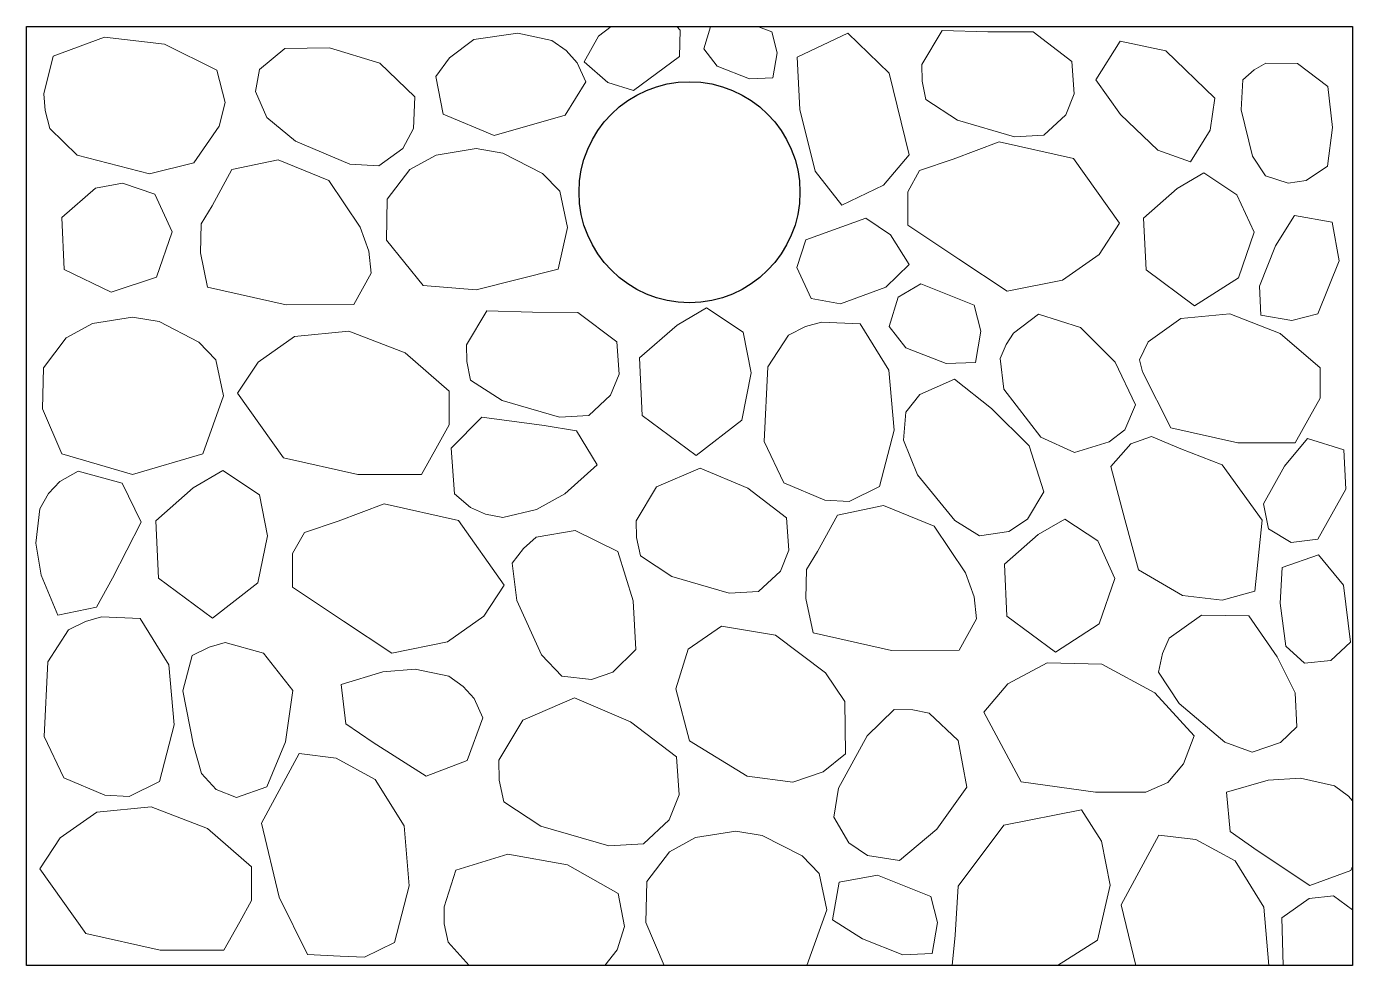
# Model space of a CAD drawing. Extents: x 0 to 24, y 0 to 17.
import ezdxf

# ---------------------------------------------------------------- set-up
doc = ezdxf.new("R2010")
doc.units = 0
doc.header["$MEASUREMENT"] = 0
doc.layers.add('SEPTICAD', color=7, linetype='CONTINUOUS')

msp = doc.modelspace()

# ---------------------------------------------------------------- linework, layer by layer
at = {"layer": 'SEPTICAD', "linetype": 'Continuous'}
msp.add_lwpolyline([(0, 17), (24, 17), (24, 0), (0, 0)], close=True, dxfattribs=at)
at = {"layer": 'SEPTICAD', "linetype": 'Continuous', "lineweight": 15}
for points in [[(0.425, 15.153), (0.915, 14.67), (2.225, 14.332), (3.03, 14.533), (3.488, 15.197), (3.598, 15.623), (3.444, 16.212), (2.496, 16.679), (1.411, 16.806), (0.484, 16.464), (0.314, 15.784), (0.337, 15.482)], [(10.121, 15.996), (9.964, 16.344), (9.766, 16.566), (9.506, 16.749), (8.893, 16.878), (8.094, 16.762), (7.656, 16.435), (7.407, 16.092), (7.544, 15.415), (8.466, 15.029), (9.748, 15.396), (10.121, 15.996)], [(15.974, 14.677), (15.51, 14.13), (14.757, 13.767), (14.277, 14.379), (14, 15.499), (13.948, 16.445), (14.866, 16.882), (15.614, 16.157), (15.974, 14.677)], [(16.278, 15.677), (16.848, 15.306), (17.885, 15.003), (18.416, 15.035), (18.812, 15.401), (18.964, 15.783), (18.922, 16.366), (18.22, 16.902), (17.4, 16.905), (16.571, 16.93), (16.204, 16.314), (16.209, 16.011)], [(4.348, 15.354), (4.867, 14.924), (5.853, 14.507), (6.378, 14.478), (6.809, 14.793), (7.003, 15.151), (7.027, 15.729), (6.398, 16.336), (5.484, 16.614), (4.675, 16.602), (4.216, 16.224), (4.143, 15.822)], [(21.508, 15.701), (21.427, 15.126), (21.069, 14.55), (20.474, 14.762), (19.8, 15.409), (19.354, 16.034), (19.794, 16.732), (20.62, 16.559), (21.508, 15.701)], [(22.018, 16.034), (21.987, 15.491), (22.19, 14.65), (22.423, 14.295), (22.835, 14.165), (23.16, 14.212), (23.548, 14.473), (23.641, 15.173), (23.553, 15.916), (23.005, 16.329), (22.431, 16.339), (22.223, 16.215)], [(19.782, 13.44), (18.951, 14.609), (17.606, 14.912), (16.774, 14.596), (16.165, 14.394), (15.951, 14.009), (15.951, 13.401), (16.872, 12.786), (17.747, 12.208), (18.751, 12.41), (19.412, 12.874), (19.782, 13.44)], [(3.148, 12.902), (3.278, 12.283), (4.697, 11.964), (5.922, 11.966), (6.236, 12.532), (6.193, 12.935), (6.039, 13.37), (5.472, 14.212), (4.554, 14.587), (3.719, 14.41), (3.36, 13.754), (3.161, 13.43)], [(0.682, 12.603), (1.534, 12.19), (2.354, 12.461), (2.637, 13.283), (2.325, 13.963), (1.737, 14.162), (1.249, 14.076), (0.64, 13.54), (0.682, 12.603)], [(20.263, 12.594), (21.141, 11.942), (21.934, 12.452), (22.218, 13.274), (21.906, 13.954), (21.311, 14.351), (20.829, 14.067), (20.22, 13.532), (20.263, 12.594)], [(15.191, 13.532), (15.641, 13.229), (15.977, 12.692), (15.555, 12.28), (14.736, 11.98), (14.201, 12.076), (13.945, 12.635), (14.108, 13.14), (15.191, 13.532)], [(23.374, 11.797), (22.901, 11.676), (22.339, 11.773), (22.315, 12.302), (22.604, 13.032), (22.949, 13.578), (23.631, 13.458), (23.76, 12.76), (23.374, 11.797)], [(17.151, 11.955), (17.271, 11.482), (17.175, 10.92), (16.645, 10.896), (15.915, 11.185), (15.614, 11.57), (15.777, 12.099), (16.188, 12.341), (17.151, 11.955)], [(8.038, 10.6), (8.608, 10.229), (9.646, 9.926), (10.176, 9.958), (10.573, 10.324), (10.725, 10.706), (10.682, 11.289), (9.981, 11.825), (9.16, 11.828), (8.332, 11.853), (7.965, 11.237), (7.97, 10.934)], [(11.145, 9.957), (12.121, 9.233), (12.946, 9.875), (13.119, 10.728), (12.971, 11.468), (12.31, 11.909), (11.775, 11.594), (11.098, 10.999), (11.145, 9.957)], [(17.622, 10.988), (17.692, 10.436), (18.357, 9.565), (18.971, 9.29), (19.595, 9.483), (19.878, 9.7), (20.075, 10.152), (19.705, 10.923), (19.077, 11.548), (18.316, 11.794), (17.867, 11.446), (17.731, 11.242)], [(20.197, 10.748), (20.714, 9.732), (21.925, 9.46), (22.964, 9.462), (23.222, 9.926), (23.414, 10.272), (23.414, 10.82), (22.694, 11.442), (21.778, 11.799), (20.894, 11.712), (20.299, 11.294), (20.147, 10.966)], [(13.792, 11.414), (13.418, 10.838), (13.35, 9.487), (13.708, 8.738), (14.451, 8.422), (14.89, 8.4), (15.437, 8.67), (15.703, 9.692), (15.609, 10.781), (15.088, 11.619), (14.388, 11.65), (14.097, 11.567)], [(3.821, 10.36), (4.652, 9.191), (5.997, 8.888), (7.152, 8.891), (7.438, 9.406), (7.652, 9.791), (7.652, 10.399), (6.852, 11.09), (5.834, 11.487), (4.851, 11.39), (4.191, 10.926), (3.821, 10.36)], [(15.873, 9.51), (16.128, 8.886), (16.8, 8.054), (17.25, 7.781), (17.779, 7.855), (18.118, 8.079), (18.413, 8.578), (18.145, 9.41), (17.469, 10.086), (16.796, 10.616), (16.167, 10.34), (15.913, 10.02)], [(7.748, 8.541), (8.037, 8.29), (8.309, 8.172), (8.622, 8.113), (9.233, 8.253), (9.745, 8.542), (10.329, 9.064), (9.957, 9.678), (9.369, 9.776), (8.239, 9.929), (7.687, 9.364), (7.748, 8.541)], [(22.231, 6.777), (22.368, 8.06), (21.642, 9.067), (20.893, 9.351), (20.363, 9.578), (19.989, 9.446), (19.626, 9.036), (19.88, 8.073), (20.124, 7.161), (20.921, 6.698), (21.643, 6.616), (22.231, 6.777)], [(23.375, 7.719), (22.89, 7.66), (22.478, 7.908), (22.39, 8.357), (22.77, 9.043), (23.183, 9.54), (23.844, 9.333), (23.881, 8.624), (23.375, 7.719)], [(0.933, 8.951), (0.6, 8.763), (0.397, 8.545), (0.238, 8.27), (0.166, 7.648), (0.267, 7.068), (0.564, 6.343), (1.266, 6.489), (1.556, 7.01), (2.077, 8.024), (1.73, 8.734), (0.933, 8.951)], [(2.388, 7.01), (3.364, 6.286), (4.189, 6.928), (4.362, 7.781), (4.214, 8.522), (3.553, 8.962), (3.018, 8.647), (2.341, 8.052), (2.388, 7.01)], [(11.111, 7.414), (11.681, 7.043), (12.718, 6.74), (13.249, 6.772), (13.645, 7.138), (13.797, 7.52), (13.755, 8.103), (13.053, 8.639), (12.193, 9.006), (11.404, 8.667), (11.037, 8.051), (11.042, 7.748)], [(8.648, 6.888), (7.817, 8.057), (6.472, 8.359), (5.64, 8.044), (5.031, 7.842), (4.817, 7.457), (4.817, 6.848), (5.738, 6.234), (6.613, 5.656), (7.617, 5.857), (8.278, 6.322), (8.648, 6.888)], [(14.107, 6.643), (14.237, 6.024), (15.655, 5.705), (16.88, 5.708), (17.195, 6.274), (17.152, 6.677), (16.998, 7.111), (16.431, 7.953), (15.513, 8.329), (14.678, 8.151), (14.319, 7.496), (14.12, 7.172)], [(17.746, 6.326), (18.624, 5.675), (19.417, 6.185), (19.701, 7.006), (19.389, 7.686), (18.794, 8.083), (18.312, 7.8), (17.703, 7.264), (17.746, 6.326)], [(8.788, 7.283), (8.876, 6.609), (9.321, 5.623), (9.69, 5.241), (10.225, 5.178), (10.614, 5.31), (11.03, 5.722), (10.981, 6.603), (10.701, 7.496), (9.931, 7.875), (9.224, 7.753), (8.997, 7.552)], [(23.967, 5.855), (23.611, 5.52), (23.132, 5.475), (22.795, 5.783), (22.694, 6.562), (22.73, 7.206), (23.385, 7.432), (23.836, 6.884), (23.967, 5.855)], [(0.76, 6.076), (0.386, 5.499), (0.318, 4.148), (0.676, 3.4), (1.419, 3.084), (1.858, 3.062), (2.404, 3.331), (2.671, 4.354), (2.577, 5.443), (2.056, 6.281), (1.356, 6.312), (1.065, 6.228)], [(20.491, 5.313), (20.863, 4.743), (21.689, 4.046), (22.187, 3.861), (22.698, 4.036), (22.991, 4.323), (22.961, 4.938), (22.638, 5.588), (22.125, 6.331), (21.267, 6.34), (20.682, 5.925), (20.564, 5.646)], [(11.755, 5.006), (12, 4.069), (13.042, 3.43), (13.872, 3.316), (14.418, 3.505), (14.824, 3.834), (14.813, 4.782), (14.462, 5.298), (13.556, 5.982), (12.582, 6.143), (11.978, 5.725), (11.755, 5.006)], [(3, 5.611), (2.829, 4.972), (3.024, 3.987), (3.168, 3.474), (3.434, 3.187), (3.798, 3.043), (4.35, 3.235), (4.686, 4.052), (4.818, 4.978), (4.287, 5.652), (3.597, 5.847), (3.305, 5.764)], [(8.261, 4.483), (8.104, 4.832), (7.906, 5.054), (7.646, 5.237), (7.033, 5.366), (6.447, 5.317), (5.698, 5.088), (5.779, 4.375), (6.272, 4.039), (7.235, 3.428), (7.973, 3.71), (8.261, 4.483)], [(17.325, 4.586), (18.006, 3.324), (19.349, 3.14), (20.258, 3.14), (20.655, 3.31), (20.94, 3.651), (21.132, 4.155), (20.423, 4.939), (19.461, 5.458), (18.474, 5.482), (17.762, 5.102), (17.325, 4.586)], [(8.637, 2.962), (9.311, 2.523), (10.538, 2.164), (11.166, 2.202), (11.634, 2.635), (11.814, 3.087), (11.764, 3.776), (10.934, 4.41), (9.916, 4.844), (8.984, 4.444), (8.55, 3.715), (8.556, 3.357)], [(15.704, 4.634), (15.217, 4.158), (14.695, 3.212), (14.611, 2.687), (14.881, 2.221), (15.221, 1.989), (15.799, 1.903), (16.475, 2.471), (17.021, 3.231), (16.863, 4.074), (16.341, 4.567), (16.045, 4.628)], [(4.933, 3.837), (4.251, 2.576), (4.574, 1.235), (5.086, 0.2), (5.675, 0.171), (6.115, 0.149), (6.661, 0.418), (6.927, 1.441), (6.834, 2.53), (6.313, 3.368), (5.604, 3.756), (4.933, 3.837)], [(0.242, 1.747), (1.073, 0.578), (2.418, 0.276), (3.573, 0.278), (3.86, 0.793), (4.073, 1.178), (4.073, 1.787), (3.274, 2.478), (2.255, 2.875), (1.273, 2.778), (0.612, 2.314), (0.242, 1.747)], [(16.367, 1.252), (16.487, 0.779), (16.391, 0.217), (15.861, 0.193), (15.131, 0.482), (14.586, 0.827), (14.706, 1.509), (15.404, 1.637), (16.367, 1.252)]]:
    msp.add_lwpolyline(points, close=True, dxfattribs=at)
for points in [[(11.772, 17), (11.83, 16.935), (11.819, 16.458), (10.986, 15.84), (10.986, 15.84), (10.52, 15.986), (10.093, 16.363), (10.35, 16.827), (10.582, 17)], [(13.251, 16.996), (13.488, 16.901), (13.488, 16.901), (13.584, 16.522), (13.507, 16.073), (13.084, 16.054), (12.5, 16.285), (12.259, 16.593), (12.383, 16.996)], [(9.79, 13.364), (9.652, 14.019), (9.34, 14.339), (8.621, 14.709), (8.14, 14.789), (7.415, 14.672), (6.94, 14.414), (6.529, 13.873), (6.515, 13.132), (7.181, 12.314), (8.14, 12.233), (9.623, 12.608), (9.789, 13.364)], [(3.567, 10.313), (3.429, 10.968), (3.117, 11.288), (2.398, 11.658), (1.918, 11.738), (1.192, 11.622), (0.717, 11.363), (0.306, 10.823), (0.292, 10.081), (0.642, 9.263), (1.918, 8.888), (3.192, 9.263), (3.567, 10.313)], [(24, 2.979), (23.928, 3.063), (23.672, 3.251), (23.061, 3.391), (22.474, 3.354), (21.721, 3.138), (21.789, 2.424), (22.276, 2.079), (23.226, 1.45), (23.97, 1.718), (24, 1.795)], [(18.663, 0), (19.386, 0.458), (19.613, 1.456), (19.46, 2.249), (19.095, 2.819), (19.095, 2.819), (17.689, 2.54), (16.862, 1.437), (16.808, 0.548), (16.752, 0)], [(14.486, 1.009), (14.348, 1.664), (14.037, 1.984), (13.317, 2.354), (12.837, 2.434), (12.111, 2.317), (11.636, 2.059), (11.225, 1.519), (11.211, 0.777), (11.544, 0)], [(22.487, 0), (22.397, 1.055), (21.876, 1.893), (21.167, 2.281), (20.495, 2.362), (20.495, 2.362), (19.814, 1.1), (20.079, 0)], [(10.468, 0), (10.691, 0.284), (10.826, 0.703), (10.707, 1.301), (9.789, 1.823), (8.713, 2.014), (7.768, 1.728), (7.557, 1.059), (7.562, 0.756), (7.631, 0.422), (8.011, 0)], [(24, 1.009), (23.655, 1.262), (23.217, 1.213), (22.721, 0.86), (22.747, 0)], [(14.126, 0), (14.486, 1.009)]]:
    msp.add_lwpolyline(points, dxfattribs=at)
at = {"layer": 'SEPTICAD', "linetype": 'Continuous'}
msp.add_circle((12, 14), 2, dxfattribs=at)

doc.saveas('drawing.dxf')
